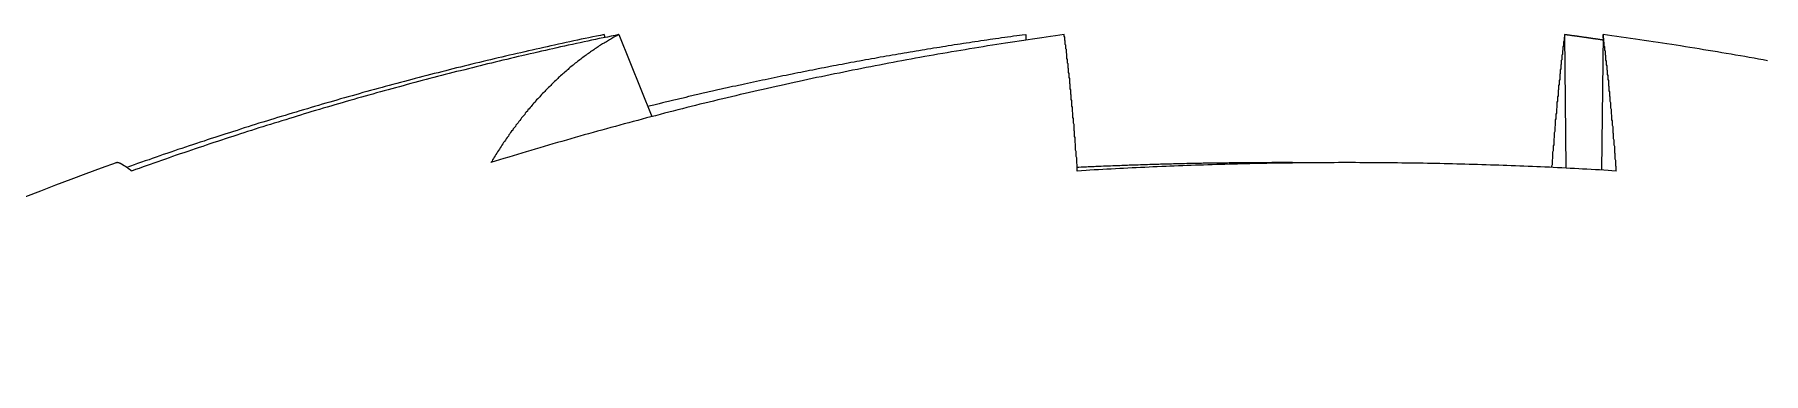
# Model space of a CAD drawing. Extents: x -7 to 305, y -225 to 131.
# Drawn here: x 293.305 to 296.48, y -46.159 to -45.537 of the extents above; entities that cross this region are included whole.
import ezdxf

# ---------------------------------------------------------------- set-up
doc = ezdxf.new("R2010")
doc.units = 0
doc.layers.get('0').update_dxf_attribs({"linetype": 'CONTINUOUS'})

msp = doc.modelspace()

# ---------------------------------------------------------------- linework, layer by layer
at = {"color": 7, "linetype": 'CONTINUOUS'}
for p, q in [((294.3529, -45.5425), (294.3509, -45.5374)), ((294.3779, -45.5374), (294.4383, -45.6878)), ((295.1256, -45.5374), (295.1257, -45.5474)), ((296.1179, -45.7823), (296.1152, -45.5374)), ((296.1857, -45.5374), (296.183, -45.7858))]:
    msp.add_line(p, q, dxfattribs=at)
for points in [[(294.351, -45.5374, 0), (294.344, -45.5388, 0), (294.337, -45.5403, 0), (294.33, -45.5417, 0), (294.323, -45.5431, 0), (294.316, -45.5446, 0), (294.309, -45.546, 0), (294.302, -45.5475, 0), (294.295, -45.549, 0), (294.288, -45.5505, 0), (294.281, -45.552, 0), (294.274, -45.5535, 0), (294.267, -45.555, 0), (294.26, -45.5565, 0), (294.253, -45.558, 0), (294.246, -45.5595, 0), (294.24, -45.5611, 0), (294.233, -45.5626, 0), (294.226, -45.5642, 0), (294.219, -45.5657, 0), (294.212, -45.5673, 0), (294.205, -45.5689, 0), (294.198, -45.5705, 0), (294.191, -45.572, 0), (294.184, -45.5736, 0), (294.177, -45.5752, 0), (294.17, -45.5769, 0), (294.163, -45.5785, 0), (294.156, -45.5801, 0), (294.149, -45.5817, 0), (294.142, -45.5834, 0), (294.136, -45.585, 0), (294.129, -45.5867, 0), (294.122, -45.5884, 0), (294.115, -45.59, 0), (294.108, -45.5917, 0), (294.101, -45.5934, 0), (294.094, -45.5951, 0), (294.087, -45.5968, 0), (294.08, -45.5985, 0), (294.073, -45.6002, 0), (294.066, -45.602, 0), (294.06, -45.6037, 0), (294.053, -45.6054, 0), (294.046, -45.6072, 0), (294.039, -45.6089, 0), (294.032, -45.6107, 0), (294.025, -45.6125, 0), (294.018, -45.6143, 0), (294.011, -45.6161, 0), (294.004, -45.6178, 0), (293.998, -45.6197, 0), (293.991, -45.6215, 0), (293.984, -45.6233, 0), (293.977, -45.6251, 0), (293.97, -45.6269, 0), (293.963, -45.6288, 0), (293.956, -45.6306, 0), (293.949, -45.6325, 0), (293.943, -45.6343, 0), (293.936, -45.6362, 0), (293.929, -45.6381, 0), (293.922, -45.64, 0), (293.915, -45.6419, 0), (293.908, -45.6438, 0), (293.901, -45.6457, 0), (293.895, -45.6476, 0), (293.888, -45.6495, 0), (293.881, -45.6514, 0), (293.874, -45.6534, 0), (293.867, -45.6553, 0), (293.86, -45.6573, 0), (293.854, -45.6592, 0), (293.847, -45.6612, 0), (293.84, -45.6632, 0), (293.833, -45.6652, 0), (293.826, -45.6672, 0), (293.819, -45.6692, 0), (293.813, -45.6712, 0), (293.806, -45.6732, 0), (293.799, -45.6752, 0), (293.792, -45.6772, 0), (293.785, -45.6793, 0), (293.778, -45.6813, 0), (293.772, -45.6834, 0), (293.765, -45.6854, 0), (293.758, -45.6875, 0), (293.751, -45.6896, 0), (293.744, -45.6916, 0), (293.738, -45.6937, 0), (293.731, -45.6958, 0), (293.724, -45.6979, 0), (293.717, -45.7, 0), (293.71, -45.7022, 0), (293.704, -45.7043, 0), (293.697, -45.7064, 0), (293.69, -45.7086, 0), (293.683, -45.7107, 0), (293.677, -45.7129, 0), (293.67, -45.715, 0), (293.663, -45.7172, 0), (293.656, -45.7194, 0), (293.649, -45.7215, 0), (293.643, -45.7237, 0), (293.636, -45.7259, 0), (293.629, -45.7281, 0), (293.622, -45.7304, 0), (293.616, -45.7326, 0), (293.609, -45.7348, 0), (293.602, -45.7371, 0), (293.595, -45.7393, 0), (293.589, -45.7415, 0), (293.582, -45.7438, 0), (293.575, -45.7461, 0), (293.568, -45.7483, 0), (293.562, -45.7506, 0), (293.555, -45.7529, 0), (293.548, -45.7552, 0), (293.541, -45.7575, 0), (293.535, -45.7598, 0), (293.528, -45.7621, 0), (293.521, -45.7645, 0), (293.515, -45.7668, 0), (293.508, -45.7691, 0), (293.501, -45.7715, 0), (293.494, -45.7738, 0), (293.488, -45.7762, 0), (293.481, -45.7786, 0), (293.474, -45.781, 0)], [(294.378, -45.5374, 0), (294.371, -45.5389, 0), (294.364, -45.5403, 0), (294.357, -45.5418, 0), (294.349, -45.5433, 0), (294.342, -45.5447, 0), (294.335, -45.5462, 0), (294.328, -45.5477, 0), (294.321, -45.5492, 0), (294.314, -45.5508, 0), (294.307, -45.5523, 0), (294.3, -45.5538, 0), (294.293, -45.5554, 0), (294.285, -45.5569, 0), (294.278, -45.5585, 0), (294.271, -45.56, 0), (294.264, -45.5616, 0), (294.257, -45.5632, 0), (294.25, -45.5648, 0), (294.243, -45.5664, 0), (294.236, -45.568, 0), (294.229, -45.5696, 0), (294.222, -45.5712, 0), (294.215, -45.5728, 0), (294.208, -45.5745, 0), (294.2, -45.5761, 0), (294.193, -45.5778, 0), (294.186, -45.5794, 0), (294.179, -45.5811, 0), (294.172, -45.5828, 0), (294.165, -45.5844, 0), (294.158, -45.5861, 0), (294.151, -45.5878, 0), (294.144, -45.5895, 0), (294.137, -45.5912, 0), (294.13, -45.593, 0), (294.123, -45.5947, 0), (294.116, -45.5964, 0), (294.109, -45.5982, 0), (294.102, -45.5999, 0), (294.095, -45.6017, 0), (294.087, -45.6035, 0), (294.08, -45.6053, 0), (294.073, -45.607, 0), (294.066, -45.6088, 0), (294.059, -45.6106, 0), (294.052, -45.6124, 0), (294.045, -45.6143, 0), (294.038, -45.6161, 0), (294.031, -45.6179, 0), (294.024, -45.6198, 0), (294.017, -45.6216, 0), (294.01, -45.6235, 0), (294.003, -45.6253, 0), (293.996, -45.6272, 0), (293.989, -45.6291, 0), (293.982, -45.631, 0), (293.975, -45.6329, 0), (293.968, -45.6348, 0), (293.961, -45.6367, 0), (293.954, -45.6386, 0), (293.947, -45.6405, 0), (293.94, -45.6425, 0), (293.933, -45.6444, 0), (293.926, -45.6464, 0), (293.919, -45.6483, 0), (293.912, -45.6503, 0), (293.905, -45.6523, 0), (293.898, -45.6542, 0), (293.891, -45.6562, 0), (293.884, -45.6582, 0), (293.877, -45.6602, 0), (293.87, -45.6623, 0), (293.863, -45.6643, 0), (293.856, -45.6663, 0), (293.849, -45.6683, 0), (293.842, -45.6704, 0), (293.835, -45.6724, 0), (293.828, -45.6745, 0), (293.821, -45.6766, 0), (293.814, -45.6786, 0), (293.807, -45.6807, 0), (293.8, -45.6828, 0), (293.793, -45.6849, 0), (293.787, -45.687, 0), (293.78, -45.6891, 0), (293.773, -45.6913, 0), (293.766, -45.6934, 0), (293.759, -45.6955, 0), (293.752, -45.6977, 0), (293.745, -45.6998, 0), (293.738, -45.702, 0), (293.731, -45.7042, 0), (293.724, -45.7064, 0), (293.717, -45.7085, 0), (293.71, -45.7107, 0), (293.703, -45.7129, 0), (293.696, -45.7151, 0), (293.689, -45.7174, 0), (293.683, -45.7196, 0), (293.676, -45.7218, 0), (293.669, -45.7241, 0), (293.662, -45.7263, 0), (293.655, -45.7286, 0), (293.648, -45.7308, 0), (293.641, -45.7331, 0), (293.634, -45.7354, 0), (293.627, -45.7377, 0), (293.62, -45.74, 0), (293.614, -45.7423, 0), (293.607, -45.7446, 0), (293.6, -45.7469, 0), (293.593, -45.7492, 0), (293.586, -45.7515, 0), (293.579, -45.7539, 0), (293.572, -45.7562, 0), (293.565, -45.7586, 0), (293.558, -45.7609, 0), (293.552, -45.7633, 0), (293.545, -45.7657, 0), (293.538, -45.7681, 0), (293.531, -45.7705, 0), (293.524, -45.7729, 0), (293.517, -45.7753, 0), (293.51, -45.7777, 0), (293.504, -45.7801, 0), (293.497, -45.7826, 0), (293.49, -45.785, 0), (293.483, -45.7875, 0)], [(294.378, -45.5374, 0), (294.376, -45.5385, 0), (294.374, -45.5397, 0), (294.371, -45.5408, 0), (294.369, -45.542, 0), (294.367, -45.5432, 0), (294.365, -45.5444, 0), (294.363, -45.5456, 0), (294.361, -45.5468, 0), (294.359, -45.548, 0), (294.357, -45.5493, 0), (294.355, -45.5505, 0), (294.353, -45.5518, 0), (294.351, -45.553, 0), (294.348, -45.5543, 0), (294.346, -45.5556, 0), (294.344, -45.5569, 0), (294.342, -45.5582, 0), (294.34, -45.5596, 0), (294.338, -45.5609, 0), (294.336, -45.5622, 0), (294.334, -45.5636, 0), (294.332, -45.565, 0), (294.33, -45.5663, 0), (294.328, -45.5677, 0), (294.326, -45.5691, 0), (294.324, -45.5706, 0), (294.322, -45.572, 0), (294.32, -45.5734, 0), (294.318, -45.5749, 0), (294.316, -45.5763, 0), (294.314, -45.5778, 0), (294.312, -45.5793, 0), (294.31, -45.5808, 0), (294.308, -45.5823, 0), (294.306, -45.5838, 0), (294.304, -45.5853, 0), (294.302, -45.5868, 0), (294.3, -45.5884, 0), (294.298, -45.5899, 0), (294.296, -45.5915, 0), (294.294, -45.5931, 0), (294.292, -45.5947, 0), (294.29, -45.5963, 0), (294.288, -45.5979, 0), (294.286, -45.5995, 0), (294.285, -45.6011, 0), (294.283, -45.6028, 0), (294.281, -45.6044, 0), (294.279, -45.6061, 0), (294.277, -45.6078, 0), (294.275, -45.6095, 0), (294.273, -45.6112, 0), (294.271, -45.6129, 0), (294.269, -45.6146, 0), (294.267, -45.6163, 0), (294.266, -45.6181, 0), (294.264, -45.6198, 0), (294.262, -45.6216, 0), (294.26, -45.6234, 0), (294.258, -45.6252, 0), (294.256, -45.627, 0), (294.254, -45.6288, 0), (294.253, -45.6306, 0), (294.251, -45.6324, 0), (294.249, -45.6343, 0), (294.247, -45.6361, 0), (294.245, -45.638, 0), (294.243, -45.6398, 0), (294.242, -45.6417, 0), (294.24, -45.6436, 0), (294.238, -45.6455, 0), (294.236, -45.6474, 0), (294.234, -45.6494, 0), (294.233, -45.6513, 0), (294.231, -45.6533, 0), (294.229, -45.6552, 0), (294.227, -45.6572, 0), (294.225, -45.6592, 0), (294.224, -45.6612, 0), (294.222, -45.6632, 0), (294.22, -45.6652, 0), (294.218, -45.6672, 0), (294.217, -45.6693, 0), (294.215, -45.6713, 0), (294.213, -45.6734, 0), (294.211, -45.6754, 0), (294.21, -45.6775, 0), (294.208, -45.6796, 0), (294.206, -45.6817, 0), (294.205, -45.6838, 0), (294.203, -45.686, 0), (294.201, -45.6881, 0), (294.199, -45.6902, 0), (294.198, -45.6924, 0), (294.196, -45.6946, 0), (294.194, -45.6967, 0), (294.193, -45.6989, 0), (294.191, -45.7011, 0), (294.189, -45.7033, 0), (294.188, -45.7056, 0), (294.186, -45.7078, 0), (294.184, -45.71, 0), (294.183, -45.7123, 0), (294.181, -45.7146, 0), (294.179, -45.7168, 0), (294.178, -45.7191, 0), (294.176, -45.7214, 0), (294.175, -45.7237, 0), (294.173, -45.726, 0), (294.171, -45.7284, 0), (294.17, -45.7307, 0), (294.168, -45.7331, 0), (294.166, -45.7354, 0), (294.165, -45.7378, 0), (294.163, -45.7402, 0), (294.162, -45.7426, 0), (294.16, -45.745, 0), (294.159, -45.7474, 0), (294.157, -45.7498, 0), (294.155, -45.7522, 0), (294.154, -45.7547, 0), (294.152, -45.7572, 0), (294.151, -45.7596, 0), (294.149, -45.7621, 0), (294.148, -45.7646, 0), (294.146, -45.7671, 0), (294.145, -45.7696, 0), (294.143, -45.7721, 0)], [(295.196, -45.5374, 0), (295.188, -45.5385, 0), (295.18, -45.5397, 0), (295.171, -45.5408, 0), (295.163, -45.542, 0), (295.155, -45.5432, 0), (295.146, -45.5444, 0), (295.138, -45.5456, 0), (295.13, -45.5468, 0), (295.122, -45.548, 0), (295.113, -45.5493, 0), (295.105, -45.5505, 0), (295.097, -45.5518, 0), (295.088, -45.553, 0), (295.08, -45.5543, 0), (295.072, -45.5556, 0), (295.064, -45.5569, 0), (295.055, -45.5582, 0), (295.047, -45.5596, 0), (295.039, -45.5609, 0), (295.031, -45.5622, 0), (295.022, -45.5636, 0), (295.014, -45.565, 0), (295.006, -45.5663, 0), (294.998, -45.5677, 0), (294.989, -45.5691, 0), (294.981, -45.5706, 0), (294.973, -45.572, 0), (294.964, -45.5734, 0), (294.956, -45.5749, 0), (294.948, -45.5763, 0), (294.94, -45.5778, 0), (294.931, -45.5793, 0), (294.923, -45.5808, 0), (294.915, -45.5823, 0), (294.907, -45.5838, 0), (294.898, -45.5853, 0), (294.89, -45.5868, 0), (294.882, -45.5884, 0), (294.874, -45.5899, 0), (294.865, -45.5915, 0), (294.857, -45.5931, 0), (294.849, -45.5947, 0), (294.841, -45.5963, 0), (294.832, -45.5979, 0), (294.824, -45.5995, 0), (294.816, -45.6011, 0), (294.807, -45.6028, 0), (294.799, -45.6044, 0), (294.791, -45.6061, 0), (294.783, -45.6078, 0), (294.774, -45.6095, 0), (294.766, -45.6112, 0), (294.758, -45.6129, 0), (294.75, -45.6146, 0), (294.741, -45.6163, 0), (294.733, -45.6181, 0), (294.725, -45.6198, 0), (294.717, -45.6216, 0), (294.709, -45.6234, 0), (294.7, -45.6252, 0), (294.692, -45.627, 0), (294.684, -45.6288, 0), (294.676, -45.6306, 0), (294.667, -45.6324, 0), (294.659, -45.6343, 0), (294.651, -45.6361, 0), (294.643, -45.638, 0), (294.634, -45.6398, 0), (294.626, -45.6417, 0), (294.618, -45.6436, 0), (294.61, -45.6455, 0), (294.601, -45.6474, 0), (294.593, -45.6494, 0), (294.585, -45.6513, 0), (294.577, -45.6533, 0), (294.569, -45.6552, 0), (294.56, -45.6572, 0), (294.552, -45.6592, 0), (294.544, -45.6612, 0), (294.536, -45.6632, 0), (294.527, -45.6652, 0), (294.519, -45.6672, 0), (294.511, -45.6693, 0), (294.503, -45.6713, 0), (294.495, -45.6734, 0), (294.486, -45.6754, 0), (294.478, -45.6775, 0), (294.47, -45.6796, 0), (294.462, -45.6817, 0), (294.454, -45.6838, 0), (294.445, -45.686, 0), (294.437, -45.6881, 0), (294.429, -45.6902, 0), (294.421, -45.6924, 0), (294.413, -45.6946, 0), (294.404, -45.6967, 0), (294.396, -45.6989, 0), (294.388, -45.7011, 0), (294.38, -45.7033, 0), (294.372, -45.7056, 0), (294.363, -45.7078, 0), (294.355, -45.71, 0), (294.347, -45.7123, 0), (294.339, -45.7146, 0), (294.331, -45.7168, 0), (294.322, -45.7191, 0), (294.314, -45.7214, 0), (294.306, -45.7237, 0), (294.298, -45.726, 0), (294.29, -45.7284, 0), (294.282, -45.7307, 0), (294.273, -45.7331, 0), (294.265, -45.7354, 0), (294.257, -45.7378, 0), (294.249, -45.7402, 0), (294.241, -45.7426, 0), (294.233, -45.745, 0), (294.224, -45.7474, 0), (294.216, -45.7498, 0), (294.208, -45.7522, 0), (294.2, -45.7547, 0), (294.192, -45.7572, 0), (294.184, -45.7596, 0), (294.176, -45.7621, 0), (294.167, -45.7646, 0), (294.159, -45.7671, 0), (294.151, -45.7696, 0), (294.143, -45.7721, 0)], [(295.125, -45.5375, 0), (295.119, -45.5382, 0), (295.114, -45.539, 0), (295.109, -45.5397, 0), (295.103, -45.5405, 0), (295.098, -45.5412, 0), (295.092, -45.542, 0), (295.087, -45.5427, 0), (295.081, -45.5435, 0), (295.076, -45.5443, 0), (295.07, -45.5451, 0), (295.065, -45.5458, 0), (295.06, -45.5466, 0), (295.054, -45.5474, 0), (295.049, -45.5482, 0), (295.043, -45.549, 0), (295.038, -45.5498, 0), (295.032, -45.5506, 0), (295.027, -45.5514, 0), (295.022, -45.5523, 0), (295.016, -45.5531, 0), (295.011, -45.5539, 0), (295.005, -45.5547, 0), (295, -45.5556, 0), (294.994, -45.5564, 0), (294.989, -45.5573, 0), (294.983, -45.5581, 0), (294.978, -45.559, 0), (294.973, -45.5598, 0), (294.967, -45.5607, 0), (294.962, -45.5616, 0), (294.956, -45.5624, 0), (294.951, -45.5633, 0), (294.945, -45.5642, 0), (294.94, -45.5651, 0), (294.935, -45.566, 0), (294.929, -45.5669, 0), (294.924, -45.5678, 0), (294.918, -45.5687, 0), (294.913, -45.5696, 0), (294.907, -45.5705, 0), (294.902, -45.5715, 0), (294.896, -45.5724, 0), (294.891, -45.5733, 0), (294.886, -45.5742, 0), (294.88, -45.5752, 0), (294.875, -45.5761, 0), (294.869, -45.5771, 0), (294.864, -45.578, 0), (294.858, -45.579, 0), (294.853, -45.5799, 0), (294.848, -45.5809, 0), (294.842, -45.5819, 0), (294.837, -45.5829, 0), (294.831, -45.5838, 0), (294.826, -45.5848, 0), (294.82, -45.5858, 0), (294.815, -45.5868, 0), (294.81, -45.5878, 0), (294.804, -45.5888, 0), (294.799, -45.5898, 0), (294.793, -45.5908, 0), (294.788, -45.5919, 0), (294.782, -45.5929, 0), (294.777, -45.5939, 0), (294.772, -45.5949, 0), (294.766, -45.596, 0), (294.761, -45.597, 0), (294.755, -45.5981, 0), (294.75, -45.5991, 0), (294.744, -45.6002, 0), (294.739, -45.6012, 0), (294.734, -45.6023, 0), (294.728, -45.6034, 0), (294.723, -45.6044, 0), (294.717, -45.6055, 0), (294.712, -45.6066, 0), (294.707, -45.6077, 0), (294.701, -45.6088, 0), (294.696, -45.6099, 0), (294.69, -45.611, 0), (294.685, -45.6121, 0), (294.679, -45.6132, 0), (294.674, -45.6143, 0), (294.669, -45.6154, 0), (294.663, -45.6166, 0), (294.658, -45.6177, 0), (294.652, -45.6188, 0), (294.647, -45.62, 0), (294.642, -45.6211, 0), (294.636, -45.6222, 0), (294.631, -45.6234, 0), (294.625, -45.6245, 0), (294.62, -45.6257, 0), (294.614, -45.6269, 0), (294.609, -45.628, 0), (294.604, -45.6292, 0), (294.598, -45.6304, 0), (294.593, -45.6316, 0), (294.587, -45.6328, 0), (294.582, -45.634, 0), (294.577, -45.6352, 0), (294.571, -45.6364, 0), (294.566, -45.6376, 0), (294.56, -45.6388, 0), (294.555, -45.64, 0), (294.55, -45.6412, 0), (294.544, -45.6424, 0), (294.539, -45.6437, 0), (294.533, -45.6449, 0), (294.528, -45.6461, 0), (294.523, -45.6474, 0), (294.517, -45.6486, 0), (294.512, -45.6499, 0), (294.506, -45.6511, 0), (294.501, -45.6524, 0), (294.496, -45.6537, 0), (294.49, -45.6549, 0), (294.485, -45.6562, 0), (294.479, -45.6575, 0), (294.474, -45.6588, 0), (294.469, -45.6601, 0), (294.463, -45.6614, 0), (294.458, -45.6627, 0), (294.452, -45.664, 0), (294.447, -45.6653, 0), (294.442, -45.6666, 0), (294.436, -45.6679, 0), (294.431, -45.6692, 0)], [(295.22, -45.7875, 0), (295.22, -45.785, 0), (295.22, -45.7826, 0), (295.22, -45.7801, 0), (295.22, -45.7777, 0), (295.22, -45.7753, 0), (295.219, -45.7729, 0), (295.219, -45.7705, 0), (295.219, -45.7681, 0), (295.219, -45.7657, 0), (295.219, -45.7633, 0), (295.218, -45.7609, 0), (295.218, -45.7586, 0), (295.218, -45.7562, 0), (295.218, -45.7539, 0), (295.218, -45.7515, 0), (295.217, -45.7492, 0), (295.217, -45.7469, 0), (295.217, -45.7446, 0), (295.217, -45.7423, 0), (295.217, -45.74, 0), (295.217, -45.7377, 0), (295.216, -45.7354, 0), (295.216, -45.7331, 0), (295.216, -45.7308, 0), (295.216, -45.7286, 0), (295.216, -45.7263, 0), (295.215, -45.7241, 0), (295.215, -45.7218, 0), (295.215, -45.7196, 0), (295.215, -45.7174, 0), (295.215, -45.7151, 0), (295.214, -45.7129, 0), (295.214, -45.7107, 0), (295.214, -45.7085, 0), (295.214, -45.7064, 0), (295.214, -45.7042, 0), (295.214, -45.702, 0), (295.213, -45.6998, 0), (295.213, -45.6977, 0), (295.213, -45.6955, 0), (295.213, -45.6934, 0), (295.213, -45.6913, 0), (295.212, -45.6891, 0), (295.212, -45.687, 0), (295.212, -45.6849, 0), (295.212, -45.6828, 0), (295.212, -45.6807, 0), (295.211, -45.6786, 0), (295.211, -45.6766, 0), (295.211, -45.6745, 0), (295.211, -45.6724, 0), (295.211, -45.6704, 0), (295.21, -45.6683, 0), (295.21, -45.6663, 0), (295.21, -45.6643, 0), (295.21, -45.6623, 0), (295.21, -45.6602, 0), (295.21, -45.6582, 0), (295.209, -45.6562, 0), (295.209, -45.6542, 0), (295.209, -45.6523, 0), (295.209, -45.6503, 0), (295.209, -45.6483, 0), (295.208, -45.6464, 0), (295.208, -45.6444, 0), (295.208, -45.6425, 0), (295.208, -45.6405, 0), (295.208, -45.6386, 0), (295.207, -45.6367, 0), (295.207, -45.6348, 0), (295.207, -45.6329, 0), (295.207, -45.631, 0), (295.207, -45.6291, 0), (295.206, -45.6272, 0), (295.206, -45.6253, 0), (295.206, -45.6235, 0), (295.206, -45.6216, 0), (295.206, -45.6198, 0), (295.206, -45.6179, 0), (295.205, -45.6161, 0), (295.205, -45.6143, 0), (295.205, -45.6124, 0), (295.205, -45.6106, 0), (295.205, -45.6088, 0), (295.204, -45.607, 0), (295.204, -45.6053, 0), (295.204, -45.6035, 0), (295.204, -45.6017, 0), (295.204, -45.5999, 0), (295.203, -45.5982, 0), (295.203, -45.5964, 0), (295.203, -45.5947, 0), (295.203, -45.593, 0), (295.203, -45.5912, 0), (295.202, -45.5895, 0), (295.202, -45.5878, 0), (295.202, -45.5861, 0), (295.202, -45.5844, 0), (295.202, -45.5828, 0), (295.201, -45.5811, 0), (295.201, -45.5794, 0), (295.201, -45.5778, 0), (295.201, -45.5761, 0), (295.201, -45.5745, 0), (295.201, -45.5728, 0), (295.2, -45.5712, 0), (295.2, -45.5696, 0), (295.2, -45.568, 0), (295.2, -45.5664, 0), (295.2, -45.5648, 0), (295.199, -45.5632, 0), (295.199, -45.5616, 0), (295.199, -45.56, 0), (295.199, -45.5585, 0), (295.199, -45.5569, 0), (295.198, -45.5554, 0), (295.198, -45.5538, 0), (295.198, -45.5523, 0), (295.198, -45.5508, 0), (295.198, -45.5492, 0), (295.197, -45.5477, 0), (295.197, -45.5462, 0), (295.197, -45.5447, 0), (295.197, -45.5433, 0), (295.197, -45.5418, 0), (295.196, -45.5403, 0), (295.196, -45.5389, 0), (295.196, -45.5374, 0)], [(296.115, -45.5374, 0), (296.115, -45.5388, 0), (296.115, -45.5403, 0), (296.115, -45.5417, 0), (296.114, -45.5431, 0), (296.114, -45.5446, 0), (296.114, -45.546, 0), (296.114, -45.5475, 0), (296.114, -45.549, 0), (296.113, -45.5505, 0), (296.113, -45.552, 0), (296.113, -45.5535, 0), (296.113, -45.555, 0), (296.113, -45.5565, 0), (296.113, -45.558, 0), (296.112, -45.5595, 0), (296.112, -45.5611, 0), (296.112, -45.5626, 0), (296.112, -45.5642, 0), (296.112, -45.5657, 0), (296.111, -45.5673, 0), (296.111, -45.5689, 0), (296.111, -45.5705, 0), (296.111, -45.572, 0), (296.111, -45.5736, 0), (296.11, -45.5752, 0), (296.11, -45.5769, 0), (296.11, -45.5785, 0), (296.11, -45.5801, 0), (296.11, -45.5817, 0), (296.11, -45.5834, 0), (296.109, -45.585, 0), (296.109, -45.5867, 0), (296.109, -45.5884, 0), (296.109, -45.59, 0), (296.109, -45.5917, 0), (296.108, -45.5934, 0), (296.108, -45.5951, 0), (296.108, -45.5968, 0), (296.108, -45.5985, 0), (296.108, -45.6002, 0), (296.107, -45.602, 0), (296.107, -45.6037, 0), (296.107, -45.6054, 0), (296.107, -45.6072, 0), (296.107, -45.6089, 0), (296.106, -45.6107, 0), (296.106, -45.6125, 0), (296.106, -45.6143, 0), (296.106, -45.6161, 0), (296.106, -45.6178, 0), (296.106, -45.6197, 0), (296.105, -45.6215, 0), (296.105, -45.6233, 0), (296.105, -45.6251, 0), (296.105, -45.6269, 0), (296.105, -45.6288, 0), (296.104, -45.6306, 0), (296.104, -45.6325, 0), (296.104, -45.6343, 0), (296.104, -45.6362, 0), (296.104, -45.6381, 0), (296.103, -45.64, 0), (296.103, -45.6419, 0), (296.103, -45.6438, 0), (296.103, -45.6457, 0), (296.103, -45.6476, 0), (296.103, -45.6495, 0), (296.102, -45.6514, 0), (296.102, -45.6534, 0), (296.102, -45.6553, 0), (296.102, -45.6573, 0), (296.102, -45.6592, 0), (296.101, -45.6612, 0), (296.101, -45.6632, 0), (296.101, -45.6652, 0), (296.101, -45.6672, 0), (296.101, -45.6692, 0), (296.101, -45.6712, 0), (296.1, -45.6732, 0), (296.1, -45.6752, 0), (296.1, -45.6772, 0), (296.1, -45.6793, 0), (296.1, -45.6813, 0), (296.099, -45.6834, 0), (296.099, -45.6854, 0), (296.099, -45.6875, 0), (296.099, -45.6896, 0), (296.099, -45.6916, 0), (296.098, -45.6937, 0), (296.098, -45.6958, 0), (296.098, -45.6979, 0), (296.098, -45.7, 0), (296.098, -45.7022, 0), (296.098, -45.7043, 0), (296.097, -45.7064, 0), (296.097, -45.7086, 0), (296.097, -45.7107, 0), (296.097, -45.7129, 0), (296.097, -45.715, 0), (296.096, -45.7172, 0), (296.096, -45.7194, 0), (296.096, -45.7216, 0), (296.096, -45.7237, 0), (296.096, -45.7259, 0), (296.095, -45.7282, 0), (296.095, -45.7304, 0), (296.095, -45.7326, 0), (296.095, -45.7348, 0), (296.095, -45.7371, 0), (296.095, -45.7393, 0), (296.094, -45.7415, 0), (296.094, -45.7438, 0), (296.094, -45.7461, 0), (296.094, -45.7483, 0), (296.094, -45.7506, 0), (296.093, -45.7529, 0), (296.093, -45.7552, 0), (296.093, -45.7575, 0), (296.093, -45.7598, 0), (296.093, -45.7621, 0), (296.093, -45.7645, 0), (296.092, -45.7668, 0), (296.092, -45.7691, 0), (296.092, -45.7715, 0), (296.092, -45.7739, 0), (296.092, -45.7762, 0), (296.091, -45.7786, 0), (296.091, -45.781, 0)], [(296.186, -45.5474, 0), (296.185, -45.5473, 0), (296.184, -45.5473, 0), (296.184, -45.5472, 0), (296.183, -45.5471, 0), (296.183, -45.547, 0), (296.182, -45.5469, 0), (296.182, -45.5469, 0), (296.181, -45.5468, 0), (296.181, -45.5467, 0), (296.18, -45.5466, 0), (296.18, -45.5465, 0), (296.179, -45.5464, 0), (296.178, -45.5464, 0), (296.178, -45.5463, 0), (296.177, -45.5462, 0), (296.177, -45.5461, 0), (296.176, -45.546, 0), (296.176, -45.546, 0), (296.175, -45.5459, 0), (296.175, -45.5458, 0), (296.174, -45.5457, 0), (296.173, -45.5456, 0), (296.173, -45.5456, 0), (296.172, -45.5455, 0), (296.172, -45.5454, 0), (296.171, -45.5453, 0), (296.171, -45.5452, 0), (296.17, -45.5452, 0), (296.17, -45.5451, 0), (296.169, -45.545, 0), (296.169, -45.5449, 0), (296.168, -45.5448, 0), (296.167, -45.5448, 0), (296.167, -45.5447, 0), (296.166, -45.5446, 0), (296.166, -45.5445, 0), (296.165, -45.5444, 0), (296.165, -45.5444, 0), (296.164, -45.5443, 0), (296.164, -45.5442, 0), (296.163, -45.5441, 0), (296.162, -45.544, 0), (296.162, -45.544, 0), (296.161, -45.5439, 0), (296.161, -45.5438, 0), (296.16, -45.5437, 0), (296.16, -45.5437, 0), (296.159, -45.5436, 0), (296.159, -45.5435, 0), (296.158, -45.5434, 0), (296.158, -45.5433, 0), (296.157, -45.5433, 0), (296.156, -45.5432, 0), (296.156, -45.5431, 0), (296.155, -45.543, 0), (296.155, -45.5429, 0), (296.154, -45.5429, 0), (296.154, -45.5428, 0), (296.153, -45.5427, 0), (296.153, -45.5426, 0), (296.152, -45.5425, 0), (296.151, -45.5425, 0), (296.151, -45.5424, 0), (296.15, -45.5423, 0), (296.15, -45.5422, 0), (296.149, -45.5422, 0), (296.149, -45.5421, 0), (296.148, -45.542, 0), (296.148, -45.5419, 0), (296.147, -45.5418, 0), (296.147, -45.5418, 0), (296.146, -45.5417, 0), (296.145, -45.5416, 0), (296.145, -45.5415, 0), (296.144, -45.5415, 0), (296.144, -45.5414, 0), (296.143, -45.5413, 0), (296.143, -45.5412, 0), (296.142, -45.5411, 0), (296.142, -45.5411, 0), (296.141, -45.541, 0), (296.14, -45.5409, 0), (296.14, -45.5408, 0), (296.139, -45.5408, 0), (296.139, -45.5407, 0), (296.138, -45.5406, 0), (296.138, -45.5405, 0), (296.137, -45.5404, 0), (296.137, -45.5404, 0), (296.136, -45.5403, 0), (296.136, -45.5402, 0), (296.135, -45.5401, 0), (296.134, -45.5401, 0), (296.134, -45.54, 0), (296.133, -45.5399, 0), (296.133, -45.5398, 0), (296.132, -45.5398, 0), (296.132, -45.5397, 0), (296.131, -45.5396, 0), (296.131, -45.5395, 0), (296.13, -45.5394, 0), (296.129, -45.5394, 0), (296.129, -45.5393, 0), (296.128, -45.5392, 0), (296.128, -45.5391, 0), (296.127, -45.5391, 0), (296.127, -45.539, 0), (296.126, -45.5389, 0), (296.126, -45.5388, 0), (296.125, -45.5388, 0), (296.125, -45.5387, 0), (296.124, -45.5386, 0), (296.123, -45.5385, 0), (296.123, -45.5385, 0), (296.122, -45.5384, 0), (296.122, -45.5383, 0), (296.121, -45.5382, 0), (296.121, -45.5382, 0), (296.12, -45.5381, 0), (296.12, -45.538, 0), (296.119, -45.5379, 0), (296.118, -45.5379, 0), (296.118, -45.5378, 0), (296.117, -45.5377, 0), (296.117, -45.5376, 0), (296.116, -45.5376, 0), (296.116, -45.5375, 0), (296.115, -45.5374, 0)], [(296.21, -45.7875, 0), (296.21, -45.785, 0), (296.21, -45.7826, 0), (296.21, -45.7801, 0), (296.209, -45.7777, 0), (296.209, -45.7753, 0), (296.209, -45.7729, 0), (296.209, -45.7705, 0), (296.209, -45.7681, 0), (296.208, -45.7657, 0), (296.208, -45.7633, 0), (296.208, -45.7609, 0), (296.208, -45.7586, 0), (296.208, -45.7562, 0), (296.207, -45.7539, 0), (296.207, -45.7515, 0), (296.207, -45.7492, 0), (296.207, -45.7469, 0), (296.207, -45.7446, 0), (296.207, -45.7423, 0), (296.206, -45.74, 0), (296.206, -45.7377, 0), (296.206, -45.7354, 0), (296.206, -45.7331, 0), (296.206, -45.7308, 0), (296.205, -45.7286, 0), (296.205, -45.7263, 0), (296.205, -45.7241, 0), (296.205, -45.7218, 0), (296.205, -45.7196, 0), (296.204, -45.7174, 0), (296.204, -45.7151, 0), (296.204, -45.7129, 0), (296.204, -45.7107, 0), (296.204, -45.7085, 0), (296.204, -45.7064, 0), (296.203, -45.7042, 0), (296.203, -45.702, 0), (296.203, -45.6998, 0), (296.203, -45.6977, 0), (296.203, -45.6955, 0), (296.202, -45.6934, 0), (296.202, -45.6913, 0), (296.202, -45.6891, 0), (296.202, -45.687, 0), (296.202, -45.6849, 0), (296.201, -45.6828, 0), (296.201, -45.6807, 0), (296.201, -45.6786, 0), (296.201, -45.6766, 0), (296.201, -45.6745, 0), (296.2, -45.6724, 0), (296.2, -45.6704, 0), (296.2, -45.6683, 0), (296.2, -45.6663, 0), (296.2, -45.6643, 0), (296.2, -45.6623, 0), (296.199, -45.6602, 0), (296.199, -45.6582, 0), (296.199, -45.6562, 0), (296.199, -45.6542, 0), (296.199, -45.6523, 0), (296.198, -45.6503, 0), (296.198, -45.6483, 0), (296.198, -45.6464, 0), (296.198, -45.6444, 0), (296.198, -45.6425, 0), (296.197, -45.6405, 0), (296.197, -45.6386, 0), (296.197, -45.6367, 0), (296.197, -45.6348, 0), (296.197, -45.6329, 0), (296.196, -45.631, 0), (296.196, -45.6291, 0), (296.196, -45.6272, 0), (296.196, -45.6253, 0), (296.196, -45.6235, 0), (296.196, -45.6216, 0), (296.195, -45.6198, 0), (296.195, -45.6179, 0), (296.195, -45.6161, 0), (296.195, -45.6143, 0), (296.195, -45.6124, 0), (296.194, -45.6106, 0), (296.194, -45.6088, 0), (296.194, -45.607, 0), (296.194, -45.6053, 0), (296.194, -45.6035, 0), (296.193, -45.6017, 0), (296.193, -45.5999, 0), (296.193, -45.5982, 0), (296.193, -45.5964, 0), (296.193, -45.5947, 0), (296.192, -45.593, 0), (296.192, -45.5912, 0), (296.192, -45.5895, 0), (296.192, -45.5878, 0), (296.192, -45.5861, 0), (296.191, -45.5844, 0), (296.191, -45.5828, 0), (296.191, -45.5811, 0), (296.191, -45.5794, 0), (296.191, -45.5778, 0), (296.191, -45.5761, 0), (296.19, -45.5745, 0), (296.19, -45.5728, 0), (296.19, -45.5712, 0), (296.19, -45.5696, 0), (296.19, -45.568, 0), (296.189, -45.5664, 0), (296.189, -45.5648, 0), (296.189, -45.5632, 0), (296.189, -45.5616, 0), (296.189, -45.56, 0), (296.188, -45.5585, 0), (296.188, -45.5569, 0), (296.188, -45.5554, 0), (296.188, -45.5538, 0), (296.188, -45.5523, 0), (296.187, -45.5508, 0), (296.187, -45.5492, 0), (296.187, -45.5477, 0), (296.187, -45.5462, 0), (296.187, -45.5447, 0), (296.186, -45.5433, 0), (296.186, -45.5418, 0), (296.186, -45.5403, 0), (296.186, -45.5389, 0), (296.186, -45.5374, 0)], [(296.488, -45.5853, 0), (296.48, -45.5838, 0), (296.471, -45.5823, 0), (296.463, -45.5808, 0), (296.454, -45.5793, 0), (296.446, -45.5778, 0), (296.438, -45.5763, 0), (296.429, -45.5749, 0), (296.421, -45.5734, 0), (296.412, -45.572, 0), (296.404, -45.5706, 0), (296.396, -45.5691, 0), (296.387, -45.5677, 0), (296.379, -45.5663, 0), (296.37, -45.565, 0), (296.362, -45.5636, 0), (296.354, -45.5622, 0), (296.345, -45.5609, 0), (296.337, -45.5596, 0), (296.328, -45.5582, 0), (296.32, -45.5569, 0), (296.312, -45.5556, 0), (296.303, -45.5543, 0), (296.295, -45.553, 0), (296.287, -45.5518, 0), (296.278, -45.5505, 0), (296.27, -45.5493, 0), (296.261, -45.548, 0), (296.253, -45.5468, 0), (296.245, -45.5456, 0), (296.236, -45.5444, 0), (296.228, -45.5432, 0), (296.219, -45.542, 0), (296.211, -45.5408, 0), (296.202, -45.5397, 0), (296.194, -45.5385, 0), (296.186, -45.5374, 0)], [(293.483, -45.7875, 0), (293.483, -45.7872, 0), (293.482, -45.7869, 0), (293.482, -45.7866, 0), (293.482, -45.7863, 0), (293.481, -45.786, 0), (293.481, -45.7858, 0), (293.481, -45.7855, 0), (293.48, -45.7852, 0), (293.48, -45.7849, 0), (293.479, -45.7847, 0), (293.479, -45.7844, 0), (293.479, -45.7842, 0), (293.478, -45.7839, 0), (293.478, -45.7836, 0), (293.478, -45.7834, 0), (293.477, -45.7831, 0), (293.477, -45.7829, 0), (293.477, -45.7827, 0), (293.476, -45.7824, 0), (293.476, -45.7822, 0), (293.476, -45.7819, 0), (293.475, -45.7817, 0), (293.475, -45.7815, 0), (293.475, -45.7813, 0), (293.474, -45.781, 0), (293.474, -45.7808, 0), (293.474, -45.7806, 0), (293.473, -45.7804, 0), (293.473, -45.7802, 0), (293.473, -45.78, 0), (293.473, -45.7797, 0), (293.472, -45.7795, 0), (293.472, -45.7793, 0), (293.472, -45.7791, 0), (293.471, -45.7789, 0), (293.471, -45.7788, 0), (293.471, -45.7786, 0), (293.47, -45.7784, 0), (293.47, -45.7782, 0), (293.47, -45.778, 0), (293.47, -45.7778, 0), (293.469, -45.7777, 0), (293.469, -45.7775, 0), (293.469, -45.7773, 0), (293.468, -45.7771, 0), (293.468, -45.777, 0), (293.468, -45.7768, 0), (293.468, -45.7767, 0), (293.467, -45.7765, 0), (293.467, -45.7763, 0), (293.467, -45.7762, 0), (293.467, -45.776, 0), (293.466, -45.7759, 0), (293.466, -45.7758, 0), (293.466, -45.7756, 0), (293.466, -45.7755, 0), (293.465, -45.7753, 0), (293.465, -45.7752, 0), (293.465, -45.7751, 0), (293.465, -45.7749, 0), (293.464, -45.7748, 0), (293.464, -45.7747, 0), (293.464, -45.7746, 0), (293.464, -45.7745, 0), (293.464, -45.7744, 0), (293.463, -45.7742, 0), (293.463, -45.7741, 0), (293.463, -45.774, 0), (293.463, -45.7739, 0), (293.462, -45.7738, 0), (293.462, -45.7737, 0), (293.462, -45.7736, 0), (293.462, -45.7736, 0), (293.462, -45.7735, 0), (293.461, -45.7734, 0), (293.461, -45.7733, 0), (293.461, -45.7732, 0), (293.461, -45.7731, 0), (293.461, -45.7731, 0), (293.46, -45.773, 0), (293.46, -45.7729, 0), (293.46, -45.7729, 0), (293.46, -45.7728, 0), (293.46, -45.7727, 0), (293.46, -45.7727, 0), (293.459, -45.7726, 0), (293.459, -45.7726, 0), (293.459, -45.7725, 0), (293.459, -45.7725, 0), (293.459, -45.7724, 0), (293.458, -45.7724, 0), (293.458, -45.7724, 0), (293.458, -45.7723, 0), (293.458, -45.7723, 0), (293.458, -45.7723, 0), (293.458, -45.7722, 0), (293.458, -45.7722, 0), (293.457, -45.7722, 0), (293.457, -45.7722, 0), (293.457, -45.7722, 0), (293.457, -45.7721, 0), (293.457, -45.7721, 0), (293.457, -45.7721, 0), (293.457, -45.7721, 0), (293.456, -45.7721, 0), (293.456, -45.7721, 0), (293.456, -45.7721, 0), (293.456, -45.7721, 0), (293.456, -45.7721, 0), (293.456, -45.7722, 0), (293.456, -45.7722, 0), (293.456, -45.7722, 0), (293.456, -45.7722, 0), (293.455, -45.7722, 0), (293.455, -45.7723, 0), (293.455, -45.7723, 0), (293.455, -45.7723, 0), (293.455, -45.7724, 0), (293.455, -45.7724, 0), (293.455, -45.7724, 0), (293.455, -45.7725, 0), (293.455, -45.7725, 0), (293.455, -45.7726, 0), (293.454, -45.7726, 0), (293.454, -45.7727, 0), (293.454, -45.7727, 0), (293.454, -45.7728, 0), (293.454, -45.7729, 0)], [(295.656, -45.7724, 0), (295.652, -45.7723, 0), (295.649, -45.7723, 0), (295.645, -45.7723, 0), (295.642, -45.7723, 0), (295.639, -45.7722, 0), (295.635, -45.7722, 0), (295.632, -45.7722, 0), (295.628, -45.7722, 0), (295.625, -45.7722, 0), (295.622, -45.7722, 0), (295.618, -45.7722, 0), (295.615, -45.7721, 0), (295.611, -45.7721, 0), (295.608, -45.7721, 0), (295.605, -45.7721, 0), (295.601, -45.7721, 0), (295.598, -45.7721, 0), (295.594, -45.7721, 0), (295.591, -45.7721, 0), (295.587, -45.7721, 0), (295.584, -45.7721, 0), (295.581, -45.7721, 0), (295.577, -45.7721, 0), (295.574, -45.7722, 0), (295.57, -45.7722, 0), (295.567, -45.7722, 0), (295.564, -45.7722, 0), (295.56, -45.7722, 0), (295.557, -45.7722, 0), (295.553, -45.7722, 0), (295.55, -45.7723, 0), (295.547, -45.7723, 0), (295.543, -45.7723, 0), (295.54, -45.7723, 0), (295.536, -45.7723, 0), (295.533, -45.7724, 0), (295.53, -45.7724, 0), (295.526, -45.7724, 0), (295.523, -45.7725, 0), (295.519, -45.7725, 0), (295.516, -45.7725, 0), (295.513, -45.7726, 0), (295.509, -45.7726, 0), (295.506, -45.7726, 0), (295.502, -45.7727, 0), (295.499, -45.7727, 0), (295.496, -45.7728, 0), (295.492, -45.7728, 0), (295.489, -45.7728, 0), (295.485, -45.7729, 0), (295.482, -45.7729, 0), (295.478, -45.773, 0), (295.475, -45.773, 0), (295.472, -45.7731, 0), (295.468, -45.7731, 0), (295.465, -45.7732, 0), (295.461, -45.7733, 0), (295.458, -45.7733, 0), (295.455, -45.7734, 0), (295.451, -45.7734, 0), (295.448, -45.7735, 0), (295.444, -45.7736, 0), (295.441, -45.7736, 0), (295.438, -45.7737, 0), (295.434, -45.7738, 0), (295.431, -45.7738, 0), (295.427, -45.7739, 0), (295.424, -45.774, 0), (295.421, -45.774, 0), (295.417, -45.7741, 0), (295.414, -45.7742, 0), (295.41, -45.7743, 0), (295.407, -45.7744, 0), (295.404, -45.7744, 0), (295.4, -45.7745, 0), (295.397, -45.7746, 0), (295.393, -45.7747, 0), (295.39, -45.7748, 0), (295.387, -45.7749, 0), (295.383, -45.7749, 0), (295.38, -45.775, 0), (295.376, -45.7751, 0), (295.373, -45.7752, 0), (295.37, -45.7753, 0), (295.366, -45.7754, 0), (295.363, -45.7755, 0), (295.359, -45.7756, 0), (295.356, -45.7757, 0), (295.353, -45.7758, 0), (295.349, -45.7759, 0), (295.346, -45.776, 0), (295.342, -45.7761, 0), (295.339, -45.7762, 0), (295.336, -45.7764, 0), (295.332, -45.7765, 0), (295.329, -45.7766, 0), (295.325, -45.7767, 0), (295.322, -45.7768, 0), (295.319, -45.7769, 0), (295.315, -45.777, 0), (295.312, -45.7772, 0), (295.308, -45.7773, 0), (295.305, -45.7774, 0), (295.302, -45.7775, 0), (295.298, -45.7777, 0), (295.295, -45.7778, 0), (295.291, -45.7779, 0), (295.288, -45.7781, 0), (295.285, -45.7782, 0), (295.281, -45.7783, 0), (295.278, -45.7785, 0), (295.274, -45.7786, 0), (295.271, -45.7787, 0), (295.268, -45.7789, 0), (295.264, -45.779, 0), (295.261, -45.7791, 0), (295.257, -45.7793, 0), (295.254, -45.7794, 0), (295.251, -45.7796, 0), (295.247, -45.7797, 0), (295.244, -45.7799, 0), (295.24, -45.78, 0), (295.237, -45.7802, 0), (295.234, -45.7803, 0), (295.23, -45.7805, 0), (295.227, -45.7806, 0), (295.223, -45.7808, 0), (295.22, -45.781, 0)], [(296.21, -45.7875, 0), (296.202, -45.787, 0), (296.195, -45.7865, 0), (296.187, -45.7861, 0), (296.179, -45.7856, 0), (296.172, -45.7852, 0), (296.164, -45.7847, 0), (296.156, -45.7843, 0), (296.148, -45.7839, 0), (296.141, -45.7834, 0), (296.133, -45.783, 0), (296.125, -45.7826, 0), (296.118, -45.7822, 0), (296.11, -45.7819, 0), (296.102, -45.7815, 0), (296.094, -45.7811, 0), (296.087, -45.7807, 0), (296.079, -45.7804, 0), (296.071, -45.78, 0), (296.064, -45.7797, 0), (296.056, -45.7794, 0), (296.048, -45.779, 0), (296.04, -45.7787, 0), (296.033, -45.7784, 0), (296.025, -45.7781, 0), (296.017, -45.7778, 0), (296.009, -45.7775, 0), (296.002, -45.7772, 0), (295.994, -45.777, 0), (295.986, -45.7767, 0), (295.979, -45.7765, 0), (295.971, -45.7762, 0), (295.963, -45.776, 0), (295.955, -45.7757, 0), (295.948, -45.7755, 0), (295.94, -45.7753, 0), (295.932, -45.7751, 0), (295.924, -45.7749, 0), (295.917, -45.7747, 0), (295.909, -45.7745, 0), (295.901, -45.7743, 0), (295.894, -45.7741, 0), (295.886, -45.7739, 0), (295.878, -45.7738, 0), (295.87, -45.7736, 0), (295.863, -45.7735, 0), (295.855, -45.7733, 0), (295.847, -45.7732, 0), (295.839, -45.7731, 0), (295.832, -45.773, 0), (295.824, -45.7729, 0), (295.816, -45.7728, 0), (295.808, -45.7727, 0), (295.801, -45.7726, 0), (295.793, -45.7725, 0), (295.785, -45.7724, 0), (295.777, -45.7724, 0), (295.77, -45.7723, 0), (295.762, -45.7723, 0), (295.754, -45.7722, 0), (295.746, -45.7722, 0), (295.739, -45.7722, 0), (295.731, -45.7721, 0), (295.723, -45.7721, 0), (295.716, -45.7721, 0), (295.708, -45.7721, 0), (295.7, -45.7721, 0), (295.692, -45.7722, 0), (295.685, -45.7722, 0), (295.677, -45.7722, 0), (295.669, -45.7723, 0), (295.661, -45.7723, 0), (295.654, -45.7724, 0), (295.646, -45.7724, 0), (295.638, -45.7725, 0), (295.63, -45.7726, 0), (295.623, -45.7727, 0), (295.615, -45.7728, 0), (295.607, -45.7729, 0), (295.599, -45.773, 0), (295.592, -45.7731, 0), (295.584, -45.7732, 0), (295.576, -45.7733, 0), (295.568, -45.7735, 0), (295.561, -45.7736, 0), (295.553, -45.7738, 0), (295.545, -45.7739, 0), (295.537, -45.7741, 0), (295.53, -45.7743, 0), (295.522, -45.7745, 0), (295.514, -45.7747, 0), (295.506, -45.7749, 0), (295.499, -45.7751, 0), (295.491, -45.7753, 0), (295.483, -45.7755, 0), (295.476, -45.7757, 0), (295.468, -45.776, 0), (295.46, -45.7762, 0), (295.452, -45.7765, 0), (295.445, -45.7767, 0), (295.437, -45.777, 0), (295.429, -45.7773, 0), (295.421, -45.7775, 0), (295.414, -45.7778, 0), (295.406, -45.7781, 0), (295.398, -45.7784, 0), (295.39, -45.7787, 0), (295.383, -45.7791, 0), (295.375, -45.7794, 0), (295.367, -45.7797, 0), (295.359, -45.7801, 0), (295.352, -45.7804, 0), (295.344, -45.7808, 0), (295.336, -45.7811, 0), (295.328, -45.7815, 0), (295.321, -45.7819, 0), (295.313, -45.7823, 0), (295.305, -45.7827, 0), (295.298, -45.7831, 0), (295.29, -45.7835, 0), (295.282, -45.7839, 0), (295.274, -45.7843, 0), (295.267, -45.7847, 0), (295.259, -45.7852, 0), (295.251, -45.7856, 0), (295.243, -45.7861, 0), (295.236, -45.7865, 0), (295.228, -45.787, 0), (295.22, -45.7875, 0)]]:
    msp.add_polyline3d(points, dxfattribs=at)
msp.add_arc((295.6556, -51.8885), 6.5, 109.78903, 118.17273, dxfattribs=at)

doc.saveas('drawing.dxf')
